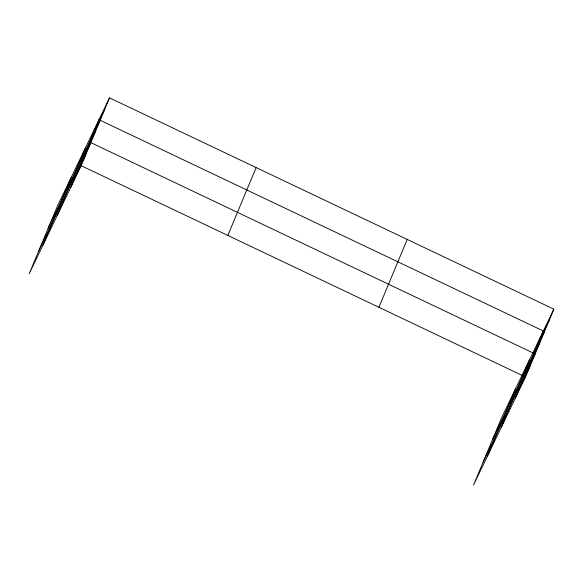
<?xml version="1.0" encoding="UTF-8"?>
<svg xmlns="http://www.w3.org/2000/svg" width="583" height="583" viewBox="0 0 583 583"><rect width="100%" height="100%" fill="white"/><g stroke="black" fill="none" stroke-linecap="round" stroke-linejoin="round"><path stroke-width="0.87" d="M42.931 245.21L71.25 177.363M57.127 215.71L85.446 147.863M70.907 187.077L99.227 119.231M109.517 97.857L57.477 205.996L29.15 273.835L81.19 165.703L109.517 97.857L553.85 309.165L525.523 377.004L473.483 485.143L501.81 417.297L553.85 309.165M227.822 235.43L256.148 167.583M378.899 307.277L407.218 239.431M487.264 456.511L515.583 388.672M501.46 427.018L529.779 359.172M515.241 398.386L543.56 330.539M94.555 130.424L104.845 109.05M48.127 228.383L100.167 120.244L544.5 331.552L492.46 439.691M85.205 152.819L95.495 131.437M38.777 250.77L90.824 142.631L535.158 353.939L483.11 462.079M75.717 175.541L86.007 154.167M538.889 341.733L549.179 320.358M529.539 364.12L539.829 342.746M520.051 386.85L530.341 365.475M81.19 165.703L522.266 375.459M523.898 376.232L525.523 377.004"/></g></svg>
